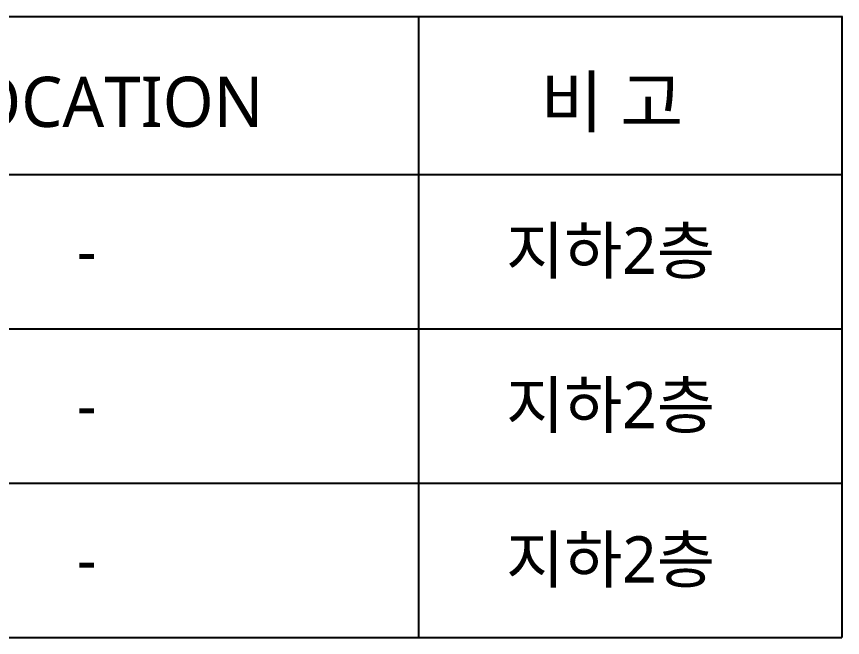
# Model space of a CAD drawing. Header units: millimetres. Extents: x 909 to 159266, y 137 to 21462.
# Drawn here: x 7916 to 9690, y 15116 to 16450 of the extents above; entities that cross this region are included whole.
import ezdxf

# ---------------------------------------------------------------- set-up
doc = ezdxf.new("R2010")
doc.units = ezdxf.units.MM
doc.header["$LTSCALE"] = 50
doc.header["$MEASUREMENT"] = 0
doc.layers.add('TEXT4', color=4, linetype='Continuous')
doc.styles.add('울릉도M', font='NanumGothic.ttf')

msp = doc.modelspace()

# ---------------------------------------------------------------- linework, layer by layer
for p, q in [((909.1, 16449.6), (9689.7, 16449.6)), ((8779.1, 16449.6), (8779.1, 15115.5)), ((9688.3, 16449.6), (9688.3, 15115.5)), ((909.1, 16110.3), (9689.7, 16110.3)), ((909.1, 15778.7), (9688.3, 15778.7)), ((909.1, 15447.1), (9688.3, 15447.1)), ((909.1, 15115.5), (9688.3, 15115.5))]:
    msp.add_line(p, q)

# ---------------------------------------------------------------- texts
at = {"layer": 'TEXT4', "style": '울릉도M'}
for s, height, p in [('LOCATION', 107.77, (7742.4, 16212.4)), ('비 고', 107.77, (9040.6, 16212.4)), ('지하2층', 99.48, (8967, 15896.7)), ('-', 99.5, (8045.2, 15896.7)), ('지하2층', 99.48, (8967, 15565.1)), ('-', 99.5, (8045.2, 15565.1)), ('지하2층', 99.48, (8967, 15233.5)), ('-', 99.5, (8045.2, 15233.5))]:
    msp.add_text(s, height=height, dxfattribs=at).set_placement(p)

doc.saveas('drawing.dxf')
